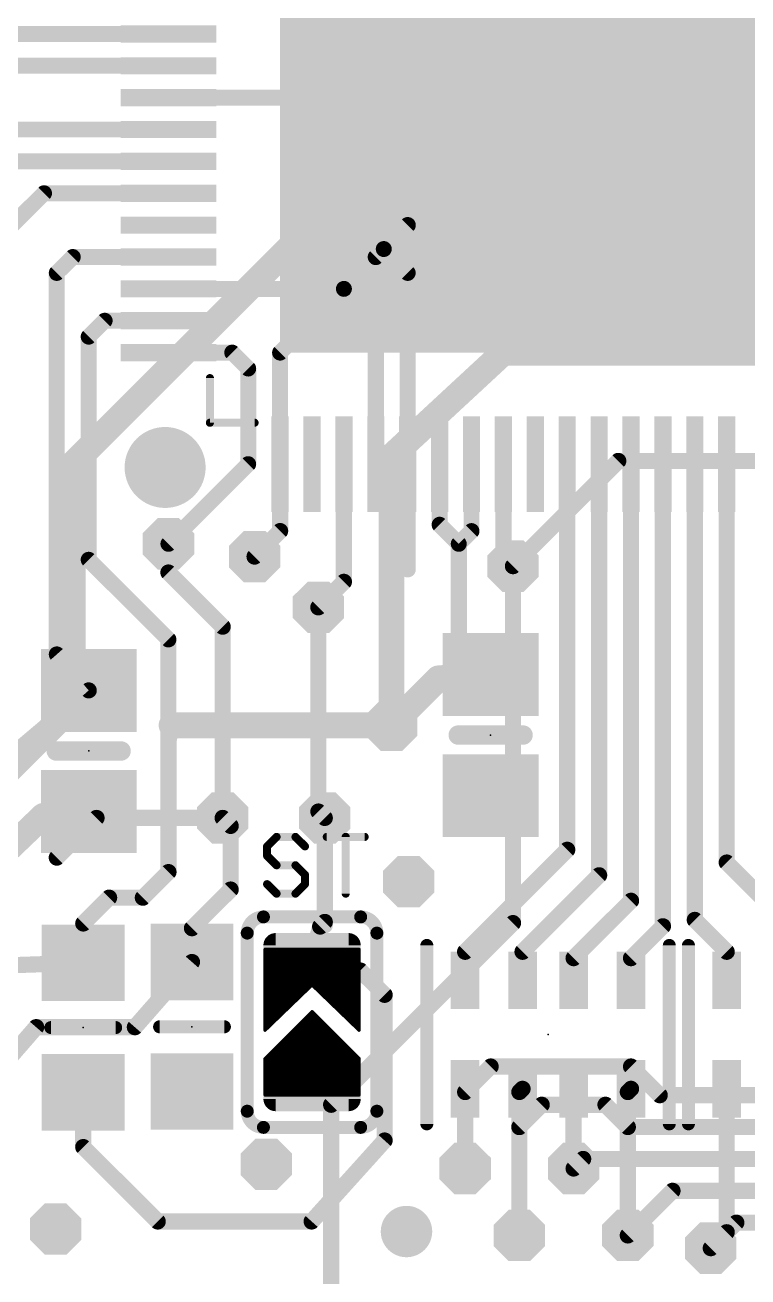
# Model space of a CAD drawing. Extents: x -29 to 121, y -8 to 99.
# Drawn here: x 19 to 30.33, y 30.5 to 50.14 of the extents above; entities that cross this region are included whole.
import ezdxf

# ---------------------------------------------------------------- set-up
doc = ezdxf.new("R2010")
doc.units = 0
for name, color, linetype in [('1', 12, 'CONTINUOUS'), ('16', 132, 'CONTINUOUS'), ('17', 110, 'CONTINUOUS'), ('18', 3, 'CONTINUOUS'), ('21', 40, 'CONTINUOUS'), ('23', 40, 'CONTINUOUS')]:
    doc.layers.add(name, color=color, linetype=linetype)

# ---------------------------------------------------------------- blocks, each defined once
blk = doc.blocks.new('RECT')
blk.add_solid([(-0.5, -0.5), (0.5, -0.5), (-0.5, 0.5), (0.5, 0.5)])
blk = doc.blocks.new('RECT121920X243840R50')
at = {"const_width": 0.1905}
blk.add_lwpolyline([(0.2858, -0.5715), (0.2858, 0.5715, 0.4142), (0.1905, 0.6668), (-0.1905, 0.6668, 0.4142), (-0.2858, 0.5715), (-0.2858, -0.5715, 0.4142), (-0.1905, -0.6668), (0.1905, -0.6668, 0.4142)], format="xyb", close=True, dxfattribs=at)
blk.add_solid([(-0.2159, -0.5969), (0.2159, -0.5969), (-0.2159, 0.5969), (0.2159, 0.5969)])
blk = doc.blocks.new('ROUNDP')
at = {"const_width": 0.5}
blk.add_lwpolyline([(0, -0.25, 1), (0, 0.25, 1), (0, -0.25)], format="xyb", dxfattribs=at)
blk = doc.blocks.new('OCTAGONV')
at = {"const_width": 0.5}
blk.add_lwpolyline([(-0.25, -0.1036), (-0.25, 0.1036), (-0.1036, 0.25), (0.1036, 0.25), (0.25, 0.1036), (0.25, -0.1036), (0.1036, -0.25), (-0.1036, -0.25), (-0.25, -0.1036), (-0.25, 0.1036)], dxfattribs=at)
blk = doc.blocks.new('ROUNDV')
at = {"const_width": 0.5}
blk.add_lwpolyline([(0, -0.25, 1), (0, 0.25, 1), (0, -0.25)], format="xyb", dxfattribs=at)

msp = doc.modelspace()

# ---------------------------------------------------------------- linework, layer by layer
at = {"layer": '1'}
for points, const_width in [([(21.25, 50), (17.75, 50)], 0.25), ([(18, 49.5), (21.25, 49.5)], 0.25), ([(21.25, 49), (25, 49)], 0.25), ([(18.25, 48.5), (21.25, 48.5)], 0.25), ([(21.25, 48), (18.5, 48)], 0.25), ([(19.3, 47.5), (18.8, 47)], 0.25), ([(21.25, 47.5), (19.3, 47.5)], 0.25), ([(24.5, 46.5), (25, 47)], 0.254), ([(24.625, 46.625), (25, 47)], 0.25), ([(24, 46), (24.625, 46.625)], 0.25), ([(25, 46.25), (24.625, 46.625)], 0.25), ([(19.75, 46.5), (19.5, 46.25)], 0.25), ([(21.25, 46.5), (19.75, 46.5)], 0.25), ([(24.5, 43.25), (24.5, 46.5)], 0.254), ([(19.5, 46.25), (19.5, 40.266)], 0.25), ([(25, 43.25), (25, 46.25)], 0.25), ([(21.25, 46), (24, 46)], 0.25), ([(23, 45), (24, 46)], 0.25), ([(20.25, 45.5), (20, 45.25)], 0.25), ([(21.25, 45.5), (20.25, 45.5)], 0.25), ([(20, 45.25), (20, 41.75)], 0.25), ([(21.25, 45), (22.25, 45)], 0.25), ([(22.25, 45), (22.5, 44.75)], 0.25), ([(23, 43.25), (23, 45)], 0.25), ([(22.5, 44.75), (22.5, 43.25)], 0.25), ([(22.5, 43.25), (21.25, 42)], 0.25), ([(23, 42.2), (23, 43.25)], 0.254), ([(24, 43.25), (24, 41.404)], 0.254), ([(25, 43.25), (25, 41.6)], 0.254), ([(25.5, 43.25), (25.5, 42.3)], 0.25), ([(26, 42.2), (26, 43.25)], 0.25), ([(26.5, 43.25), (26.5, 41.65)], 0.254), ([(27.5, 43.25), (27.5, 37.2)], 0.254), ([(28, 43.25), (28, 36.8)], 0.254), ([(28.5, 43.25), (28.5, 36.4)], 0.254), ([(29, 43.25), (29, 36)], 0.254), ([(29.5, 43.25), (29.5, 36.1)], 0.254), ([(30, 43.25), (30, 37)], 0.254), ([(25.5, 42.3), (25.8, 42)], 0.25), ([(22.6, 41.8), (23, 42.2)], 0.254), ([(25.8, 42), (26, 42.2)], 0.25), ([(25.8, 42), (25.8, 40.016)], 0.254), ([(20, 41.75), (21.25, 40.5)], 0.25), ([(26.5, 41.65), (26.65, 41.65)], 0.254), ([(24, 41.404), (23.6, 41.004)], 0.254), ([(21.25, 40.5), (21.25, 38.9)], 0.25), ([(19.5, 40.266), (20, 39.7)], 0.25), ([(24.746, 39.154), (25.481, 39.889)], 0.4064), ([(25.481, 39.889), (26.3, 39.95)], 0.4064), ([(25.8, 40.016), (26.3, 39.95)], 0.254), ([(17.9372, 37.9572), (20, 39.7)], 0.254), ([(24.746, 39.154), (21.3, 39.154)], 0.4064), ([(21.25, 38.9), (21.3, 39.154)], 0.254), ([(21.25, 38.9), (21.25, 36.85)], 0.254), ([(19.288, 37.734), (18.523, 37)], 0.4), ([(20, 37.8), (19.288, 37.734)], 0.4), ([(22.225, 37.575), (22.1, 37.7)], 0.254), ([(23.7, 36.068), (23.7, 37.7)], 0.254), ([(22.225, 36.576), (22.225, 37.575)], 0.254), ([(27.5, 37.2), (25.9, 35.6)], 0.254), ([(30, 37), (30.9, 36.1)], 0.254), ([(21.25, 36.85), (20.849, 36.449)], 0.254), ([(28, 36.8), (26.8, 35.6)], 0.254), ([(20.32, 36.449), (19.915, 36.044)], 0.254), ([(20.849, 36.449), (20.32, 36.449)], 0.254), ([(21.619, 35.97), (22.225, 36.576)], 0.254), ([(28.5, 36.4), (27.6, 35.5)], 0.254), ([(19.915, 36.044), (19.915, 35.427)], 0.254), ([(23.628, 35.996), (23.7, 36.068)], 0.254), ([(23.7, 36.016), (23.7, 36.068)], 0.254), ([(29.5, 36.1), (30, 35.6)], 0.254), ([(21.619, 35.439), (21.619, 35.97)], 0.254), ([(23.501, 35.512), (23.628, 35.996)], 0.254), ([(29, 36), (28.5, 35.5)], 0.254), ([(17.958, 35.361), (19.915, 35.427)], 0.254), ([(20.724, 34.417), (21.619, 35.439)], 0.254), ([(24.2376, 35.639), (22.7644, 35.639)], 0.0508), ([(22.7644, 35.639), (22.7644, 34.369)], 0.0508), ([(22.7644, 35.6108), (24.2376, 35.6108)], 0.0508), ([(22.7644, 35.56), (24.2376, 35.56)], 0.0508), ([(23.834, 35.306), (23.501, 35.512)], 0.254), ([(24.2376, 34.369), (24.2376, 35.639)], 0.0508), ([(25.9, 35.6), (25.9, 35.15)], 0.254), ([(26.8, 35.6), (26.8, 35.15)], 0.254), ([(27.6, 35.5), (27.6, 35.15)], 0.254), ([(28.5, 35.5), (28.5, 35.15)], 0.254), ([(30, 35.6), (30, 35.15)], 0.254), ([(22.7644, 35.5092), (24.2376, 35.5092)], 0.0508), ([(22.7644, 35.4584), (24.2376, 35.4584)], 0.0508), ([(22.7644, 35.4076), (24.2376, 35.4076)], 0.0508), ([(22.7644, 35.3568), (24.2376, 35.3568)], 0.0508), ([(24.257, 35.306), (23.834, 35.306)], 0.254), ([(24.638, 34.925), (24.257, 35.306)], 0.254), ([(22.7644, 35.306), (24.2376, 35.306)], 0.0508), ([(22.7644, 35.2552), (24.2376, 35.2552)], 0.0508), ([(22.7644, 35.2044), (24.2376, 35.2044)], 0.0508), ([(22.7644, 35.1536), (24.2376, 35.1536)], 0.0508), ([(22.7644, 35.1028), (24.2376, 35.1028)], 0.0508), ([(22.7644, 34.369), (23.501, 35.0802)], 0.0508), ([(22.7644, 35.052), (23.4718, 35.052)], 0.0508), ([(22.7644, 35.0012), (23.4192, 35.0012)], 0.0508), ([(22.7644, 34.9504), (23.3666, 34.9504)], 0.0508), ([(23.501, 35.0802), (24.2376, 34.369)], 0.0508), ([(23.5302, 35.052), (24.2376, 35.052)], 0.0508), ([(23.5828, 35.0012), (24.2376, 35.0012)], 0.0508), ([(23.6354, 34.9504), (24.2376, 34.9504)], 0.0508), ([(24.638, 32.639), (24.638, 34.925)], 0.254), ([(22.7644, 34.8996), (23.314, 34.8996)], 0.0508), ([(22.7644, 34.8488), (23.2613, 34.8488)], 0.0508), ([(22.7644, 34.798), (23.2087, 34.798)], 0.0508), ([(22.7644, 34.7472), (23.1561, 34.7472)], 0.0508), ([(23.6881, 34.8996), (24.2376, 34.8996)], 0.0508), ([(23.7407, 34.8488), (24.2376, 34.8488)], 0.0508), ([(23.7933, 34.798), (24.2376, 34.798)], 0.0508), ([(23.8459, 34.7472), (24.2376, 34.7472)], 0.0508), ([(22.7644, 34.6964), (23.1035, 34.6964)], 0.0508), ([(22.7644, 33.9245), (23.501, 34.6611)], 0.0508), ([(22.7644, 34.6456), (23.0509, 34.6456)], 0.0508), ([(22.7644, 34.5948), (22.9983, 34.5948)], 0.0508), ([(22.7644, 34.544), (22.9457, 34.544)], 0.0508), ([(23.3839, 34.544), (23.6181, 34.544)], 0.0508), ([(23.4347, 34.5948), (23.5673, 34.5948)], 0.0508), ([(23.4855, 34.6456), (23.5165, 34.6456)], 0.0508), ([(23.501, 34.6611), (24.2376, 33.9245)], 0.0508), ([(23.8985, 34.6964), (24.2376, 34.6964)], 0.0508), ([(23.9511, 34.6456), (24.2376, 34.6456)], 0.0508), ([(24.0037, 34.5948), (24.2376, 34.5948)], 0.0508), ([(24.0564, 34.544), (24.2376, 34.544)], 0.0508), ([(18.336, 33.449), (19.177, 34.417)], 0.254), ([(19.177, 34.417), (20.724, 34.417)], 0.254), ([(22.7644, 34.4932), (22.893, 34.4932)], 0.0508), ([(22.7644, 34.4424), (22.8404, 34.4424)], 0.0508), ([(22.7644, 34.3916), (22.7878, 34.3916)], 0.0508), ([(23.2315, 34.3916), (23.7705, 34.3916)], 0.0508), ([(23.2823, 34.4424), (23.7197, 34.4424)], 0.0508), ([(23.3331, 34.4932), (23.6689, 34.4932)], 0.0508), ([(24.109, 34.4932), (24.2376, 34.4932)], 0.0508), ([(24.1616, 34.4424), (24.2376, 34.4424)], 0.0508), ([(24.2142, 34.3916), (24.2376, 34.3916)], 0.0508), ([(23.0283, 34.1884), (23.9737, 34.1884)], 0.0508), ([(23.0791, 34.2392), (23.9229, 34.2392)], 0.0508), ([(23.1299, 34.29), (23.8721, 34.29)], 0.0508), ([(23.1807, 34.3408), (23.8213, 34.3408)], 0.0508), ([(22.8251, 33.9852), (24.1769, 33.9852)], 0.0508), ([(22.8759, 34.036), (24.1261, 34.036)], 0.0508), ([(22.9267, 34.0868), (24.0753, 34.0868)], 0.0508), ([(22.9775, 34.1376), (24.0245, 34.1376)], 0.0508), ([(22.7644, 33.353), (22.7644, 33.9245)], 0.0508), ([(22.7644, 33.8836), (24.2376, 33.8836)], 0.0508), ([(22.7644, 33.8328), (24.2376, 33.8328)], 0.0508), ([(22.7644, 33.782), (24.2376, 33.782)], 0.0508), ([(22.7743, 33.9344), (24.2277, 33.9344)], 0.0508), ([(24.2376, 33.9245), (24.2376, 33.353)], 0.0508), ([(22.7644, 33.7312), (24.2376, 33.7312)], 0.0508), ([(22.7644, 33.6804), (24.2376, 33.6804)], 0.0508), ([(22.7644, 33.6296), (24.2376, 33.6296)], 0.0508), ([(22.7644, 33.5788), (24.2376, 33.5788)], 0.0508), ([(19.915, 33.395), (19.915, 32.536)], 0.254), ([(22.7644, 33.528), (24.2376, 33.528)], 0.0508), ([(22.7644, 33.4772), (24.2376, 33.4772)], 0.0508), ([(22.7644, 33.4264), (24.2376, 33.4264)], 0.0508), ([(22.7644, 33.3756), (24.2376, 33.3756)], 0.0508), ([(25.9, 33.45), (25.9, 32.2)], 0.254), ([(26.8, 33.45), (26.75, 33.4)], 0.254), ([(26.75, 33.4), (26.75, 31.15)], 0.254), ([(27.6, 33.45), (27.6, 32.2)], 0.254), ([(28.5, 33.45), (28.45, 33.4)], 0.254), ([(28.45, 33.4), (28.45, 31.15)], 0.254), ([(30, 33.45), (30, 31.2)], 0.254), ([(24.2376, 33.353), (22.7644, 33.353)], 0.0508), ([(19.915, 32.536), (21.082, 31.369)], 0.254), ([(23.495, 31.369), (24.638, 32.639)], 0.254), ([(21.082, 31.369), (23.495, 31.369)], 0.254), ([(30, 31.2), (29.75, 30.95)], 0.254)]:
    msp.add_lwpolyline(points, dxfattribs=dict(at, const_width=const_width))
for points, const_width in [([(21.25, 49.9375, 1), (21.25, 50.0625)], 0.125), ([(21.25, 49.4375, 1), (21.25, 49.5625)], 0.125), ([(21.25, 49.0625, 1), (21.25, 48.9375)], 0.125), ([(25, 48.9375, 1), (25, 49.0625)], 0.125), ([(21.25, 48.4375, 1), (21.25, 48.5625)], 0.125), ([(21.25, 47.9375, 1), (21.25, 48.0625)], 0.125), ([(19.3, 47.5625, 1), (19.3, 47.4375)], 0.125), ([(19.3442, 47.4558, 1), (19.2558, 47.5442)], 0.125), ([(21.25, 47.4375, 1), (21.25, 47.5625)], 0.125), ([(25.0449, 46.9551, 1), (24.9551, 47.0449)], 0.127), ([(25.0442, 46.9558, 1), (24.9558, 47.0442)], 0.125), ([(24.6692, 46.6692, 1), (24.5808, 46.5808)], 0.125), ([(24.6692, 46.5808, 1), (24.5808, 46.6692)], 0.125), ([(19.75, 46.5625, 1), (19.75, 46.4375)], 0.125), ([(19.7942, 46.4558, 1), (19.7058, 46.5442)], 0.125), ([(21.25, 46.4375, 1), (21.25, 46.5625)], 0.125), ([(24.5635, 46.5, 1), (24.4365, 46.5)], 0.127), ([(24.4551, 46.5449, 1), (24.5449, 46.4551)], 0.127), ([(24.5808, 46.6692, 1), (24.6692, 46.5808)], 0.125), ([(19.5625, 46.25, 1), (19.4375, 46.25)], 0.125), ([(19.4558, 46.2942, 1), (19.5442, 46.2058)], 0.125), ([(25.0625, 46.25, 1), (24.9375, 46.25)], 0.125), ([(24.9558, 46.2058, 1), (25.0442, 46.2942)], 0.125), ([(21.25, 46.0625, 1), (21.25, 45.9375)], 0.125), ([(23.9558, 46.0442, 1), (24.0442, 45.9558)], 0.125), ([(24.0442, 45.9558, 1), (23.9558, 46.0442)], 0.125), ([(24, 45.9375, 1), (24, 46.0625)], 0.125), ([(20.25, 45.5625, 1), (20.25, 45.4375)], 0.125), ([(20.2942, 45.4558, 1), (20.2058, 45.5442)], 0.125), ([(21.25, 45.4375, 1), (21.25, 45.5625)], 0.125), ([(20.0625, 45.25, 1), (19.9375, 45.25)], 0.125), ([(19.9558, 45.2942, 1), (20.0442, 45.2058)], 0.125), ([(21.25, 45.0625, 1), (21.25, 44.9375)], 0.125), ([(22.2942, 45.0442, 1), (22.2058, 44.9558)], 0.125), ([(22.25, 44.9375, 1), (22.25, 45.0625)], 0.125), ([(23.0625, 45, 1), (22.9375, 45)], 0.125), ([(22.9558, 45.0442, 1), (23.0442, 44.9558)], 0.125), ([(22.5625, 44.75, 1), (22.4375, 44.75)], 0.125), ([(22.4558, 44.7058, 1), (22.5442, 44.7942)], 0.125), ([(22.4375, 43.25, 1), (22.5625, 43.25)], 0.125), ([(22.5442, 43.2058, 1), (22.4558, 43.2942)], 0.125), ([(23.0635, 43.25, 1), (22.9365, 43.25)], 0.127), ([(22.9375, 43.25, 1), (23.0625, 43.25)], 0.125), ([(24.0635, 43.25, 1), (23.9365, 43.25)], 0.127), ([(24.4365, 43.25, 1), (24.5635, 43.25)], 0.127), ([(25.0635, 43.25, 1), (24.9365, 43.25)], 0.127), ([(24.9375, 43.25, 1), (25.0625, 43.25)], 0.125), ([(25.5625, 43.25, 1), (25.4375, 43.25)], 0.125), ([(26.0625, 43.25, 1), (25.9375, 43.25)], 0.125), ([(26.5635, 43.25, 1), (26.4365, 43.25)], 0.127), ([(27.5635, 43.25, 1), (27.4365, 43.25)], 0.127), ([(28.0635, 43.25, 1), (27.9365, 43.25)], 0.127), ([(28.5635, 43.25, 1), (28.4365, 43.25)], 0.127), ([(29.0635, 43.25, 1), (28.9365, 43.25)], 0.127), ([(29.5635, 43.25, 1), (29.4365, 43.25)], 0.127), ([(30.0635, 43.25, 1), (29.9365, 43.25)], 0.127), ([(25.5442, 42.3442, 1), (25.4558, 42.2558)], 0.125), ([(22.9365, 42.2, 1), (23.0635, 42.2)], 0.127), ([(23.0449, 42.1551, 1), (22.9551, 42.2449)], 0.127), ([(25.4375, 42.3, 1), (25.5625, 42.3)], 0.125), ([(25.9375, 42.2, 1), (26.0625, 42.2)], 0.125), ([(26.0442, 42.1558, 1), (25.9558, 42.2442)], 0.125), ([(21.2058, 42.0442, 1), (21.2942, 41.9558)], 0.125), ([(25.8635, 42, 1), (25.7365, 42)], 0.127), ([(25.7558, 42.0442, 1), (25.8442, 41.9558)], 0.125), ([(25.7558, 41.9558, 1), (25.8442, 42.0442)], 0.125), ([(20.0442, 41.7942, 1), (19.9558, 41.7058)], 0.125), ([(22.5551, 41.8449, 1), (22.6449, 41.7551)], 0.127), ([(19.9375, 41.75, 1), (20.0625, 41.75)], 0.125), ([(24.9365, 41.6, 1), (25.0635, 41.6)], 0.127), ([(26.5, 41.7135, 1), (26.5, 41.5865)], 0.127), ([(26.4365, 41.65, 1), (26.5635, 41.65)], 0.127), ([(26.65, 41.5865, 1), (26.65, 41.7135)], 0.127), ([(23.9365, 41.404, 1), (24.0635, 41.404)], 0.127), ([(24.0449, 41.3591, 1), (23.9551, 41.4489)], 0.127), ([(23.5551, 41.0489, 1), (23.6449, 40.9591)], 0.127), ([(21.3125, 40.5, 1), (21.1875, 40.5)], 0.125), ([(21.2058, 40.4558, 1), (21.2942, 40.5442)], 0.125), ([(19.5468, 40.3074, 1), (19.4532, 40.2246)], 0.125), ([(19.4375, 40.266, 1), (19.5625, 40.266)], 0.125), ([(25.4735, 39.9903, 1), (25.4885, 39.7877)], 0.2032), ([(25.5528, 39.8172, 1), (25.4092, 39.9608)], 0.2032), ([(25.8083, 40.079, 1), (25.7917, 39.953)], 0.127), ([(25.7365, 40.016, 1), (25.8635, 40.016)], 0.127), ([(26.3075, 39.8487, 1), (26.2925, 40.0513)], 0.2032), ([(26.2917, 39.887, 1), (26.3083, 40.013)], 0.127), ([(19.9532, 39.6586, 1), (20.0468, 39.7414)], 0.125), ([(20.041, 39.6515, 1), (19.959, 39.7485)], 0.127), ([(21.3, 39.2556, 1), (21.3, 39.0524)], 0.2032), ([(24.6742, 39.2258, 1), (24.8178, 39.0822)], 0.2032), ([(24.746, 39.0524, 1), (24.746, 39.2556)], 0.2032), ([(21.3623, 39.1417, 1), (21.2377, 39.1663)], 0.127), ([(21.3135, 38.9, 1), (21.1865, 38.9)], 0.127), ([(21.1877, 38.9123, 1), (21.3123, 38.8877)], 0.127), ([(21.1875, 38.9, 1), (21.3125, 38.9)], 0.125), ([(19.2788, 37.8336, 1), (19.2972, 37.6344)], 0.2), ([(19.3572, 37.6618, 1), (19.2188, 37.8062)], 0.2), ([(20.0092, 37.7004, 1), (19.9908, 37.8996)], 0.2), ([(22.1449, 37.7449, 1), (22.0551, 37.6551)], 0.127), ([(23.7635, 37.7, 1), (23.6365, 37.7)], 0.127), ([(22.2885, 37.575, 1), (22.1615, 37.575)], 0.127), ([(22.1801, 37.5301, 1), (22.2699, 37.6199)], 0.127), ([(27.5449, 37.1551, 1), (27.4551, 37.2449)], 0.127), ([(27.4365, 37.2, 1), (27.5635, 37.2)], 0.127), ([(30.0449, 37.0449, 1), (29.9551, 36.9551)], 0.127), ([(21.2949, 36.8051, 1), (21.2051, 36.8949)], 0.127), ([(28.0449, 36.7551, 1), (27.9551, 36.8449)], 0.127), ([(29.9365, 37, 1), (30.0635, 37)], 0.127), ([(21.1865, 36.85, 1), (21.3135, 36.85)], 0.127), ([(27.9365, 36.8, 1), (28.0635, 36.8)], 0.127), ([(20.32, 36.5125, 1), (20.32, 36.3855)], 0.127), ([(20.3649, 36.4041, 1), (20.2751, 36.4939)], 0.127), ([(20.8041, 36.4939, 1), (20.8939, 36.4041)], 0.127), ([(20.849, 36.3855, 1), (20.849, 36.5125)], 0.127), ([(22.1615, 36.576, 1), (22.2885, 36.576)], 0.127), ([(22.2699, 36.5311, 1), (22.1801, 36.6209)], 0.127), ([(28.4365, 36.4, 1), (28.5635, 36.4)], 0.127), ([(28.5449, 36.3551, 1), (28.4551, 36.4449)], 0.127), ([(19.9785, 36.044, 1), (19.8515, 36.044)], 0.127), ([(19.8701, 36.0889, 1), (19.9599, 35.9991)], 0.127), ([(23.7635, 36.068, 1), (23.6365, 36.068)], 0.127), ([(23.7449, 36.0231, 1), (23.6551, 36.1129)], 0.127), ([(29.5449, 36.1449, 1), (29.4551, 36.0551)], 0.127), ([(29.4365, 36.1, 1), (29.5635, 36.1)], 0.127), ([(21.6825, 35.97, 1), (21.5555, 35.97)], 0.127), ([(21.5741, 36.0149, 1), (21.6639, 35.9251)], 0.127), ([(23.5831, 36.0409, 1), (23.6729, 35.9511)], 0.127), ([(23.6894, 35.9799, 1), (23.5666, 36.0121)], 0.127), ([(23.6365, 36.068, 1), (23.7635, 36.068)], 0.127), ([(23.6365, 36.016, 1), (23.7635, 36.016)], 0.127), ([(28.9365, 36, 1), (29.0635, 36)], 0.127), ([(29.0449, 35.9551, 1), (28.9551, 36.0449)], 0.127), ([(19.9171, 35.3635, 1), (19.9129, 35.4905)], 0.127), ([(21.6668, 35.3972, 1), (21.5712, 35.4808)], 0.127), ([(22.7644, 35.6517, 1), (22.7644, 35.6263)], 0.0254), ([(22.7771, 35.639, 1), (22.7517, 35.639)], 0.0254), ([(22.7644, 35.6235, 1), (22.7644, 35.5981)], 0.0254), ([(22.7644, 35.5727, 1), (22.7644, 35.5473)], 0.0254), ([(23.5344, 35.566, 1), (23.4676, 35.458)], 0.127), ([(23.4396, 35.5281, 1), (23.5624, 35.4959)], 0.127), ([(24.2503, 35.639, 1), (24.2249, 35.639)], 0.0254), ([(24.2376, 35.6263, 1), (24.2376, 35.6517)], 0.0254), ([(24.2376, 35.5981, 1), (24.2376, 35.6235)], 0.0254), ([(24.2376, 35.5473, 1), (24.2376, 35.5727)], 0.0254), ([(25.9635, 35.6, 1), (25.8365, 35.6)], 0.127), ([(25.8551, 35.6449, 1), (25.9449, 35.5551)], 0.127), ([(26.8635, 35.6, 1), (26.7365, 35.6)], 0.127), ([(26.7551, 35.6449, 1), (26.8449, 35.5551)], 0.127), ([(27.6635, 35.5, 1), (27.5365, 35.5)], 0.127), ([(27.5551, 35.5449, 1), (27.6449, 35.4551)], 0.127), ([(28.5635, 35.5, 1), (28.4365, 35.5)], 0.127), ([(28.4551, 35.5449, 1), (28.5449, 35.4551)], 0.127), ([(30.0635, 35.6, 1), (29.9365, 35.6)], 0.127), ([(29.9551, 35.5551, 1), (30.0449, 35.6449)], 0.127), ([(19.8515, 35.427, 1), (19.9785, 35.427)], 0.127), ([(21.5555, 35.439, 1), (21.6825, 35.439)], 0.127), ([(22.7644, 35.5219, 1), (22.7644, 35.4965)], 0.0254), ([(22.7644, 35.4711, 1), (22.7644, 35.4457)], 0.0254), ([(22.7644, 35.4203, 1), (22.7644, 35.3949)], 0.0254), ([(22.7644, 35.3695, 1), (22.7644, 35.3441)], 0.0254), ([(23.834, 35.3695, 1), (23.834, 35.2425)], 0.127), ([(23.8006, 35.252, 1), (23.8674, 35.36)], 0.127), ([(24.3019, 35.3509, 1), (24.2121, 35.2611)], 0.127), ([(24.257, 35.2425, 1), (24.257, 35.3695)], 0.127), ([(24.2376, 35.4965, 1), (24.2376, 35.5219)], 0.0254), ([(24.2376, 35.4457, 1), (24.2376, 35.4711)], 0.0254), ([(24.2376, 35.3949, 1), (24.2376, 35.4203)], 0.0254), ([(24.2376, 35.3441, 1), (24.2376, 35.3695)], 0.0254), ([(22.7644, 35.3187, 1), (22.7644, 35.2933)], 0.0254), ([(22.7644, 35.2679, 1), (22.7644, 35.2425)], 0.0254), ([(22.7644, 35.2171, 1), (22.7644, 35.1917)], 0.0254), ([(22.7644, 35.1663, 1), (22.7644, 35.1409)], 0.0254), ([(24.2376, 35.2933, 1), (24.2376, 35.3187)], 0.0254), ([(24.2376, 35.2425, 1), (24.2376, 35.2679)], 0.0254), ([(24.2376, 35.1917, 1), (24.2376, 35.2171)], 0.0254), ([(24.2376, 35.1409, 1), (24.2376, 35.1663)], 0.0254), ([(25.8365, 35.15, 1), (25.9635, 35.15)], 0.127), ([(26.7365, 35.15, 1), (26.8635, 35.15)], 0.127), ([(27.5365, 35.15, 1), (27.6635, 35.15)], 0.127), ([(28.4365, 35.15, 1), (28.5635, 35.15)], 0.127), ([(29.9365, 35.15, 1), (30.0635, 35.15)], 0.127), ([(22.7644, 35.1155, 1), (22.7644, 35.0901)], 0.0254), ([(22.7644, 35.0647, 1), (22.7644, 35.0393)], 0.0254), ([(22.7644, 35.0139, 1), (22.7644, 34.9885)], 0.0254), ([(22.7644, 34.9631, 1), (22.7644, 34.9377)], 0.0254), ([(23.3666, 34.9377, 1), (23.3666, 34.9631)], 0.0254), ([(23.4192, 34.9885, 1), (23.4192, 35.0139)], 0.0254), ([(23.4718, 35.0393, 1), (23.4718, 35.0647)], 0.0254), ([(23.5098, 35.0893, 1), (23.4922, 35.0711)], 0.0254), ([(23.5098, 35.0711, 1), (23.4922, 35.0893)], 0.0254), ([(23.5302, 35.0647, 1), (23.5302, 35.0393)], 0.0254), ([(23.5828, 35.0139, 1), (23.5828, 34.9885)], 0.0254), ([(23.6354, 34.9631, 1), (23.6354, 34.9377)], 0.0254), ([(24.2376, 35.0901, 1), (24.2376, 35.1155)], 0.0254), ([(24.2376, 35.0393, 1), (24.2376, 35.0647)], 0.0254), ([(24.2376, 34.9885, 1), (24.2376, 35.0139)], 0.0254), ([(24.2376, 34.9377, 1), (24.2376, 34.9631)], 0.0254), ([(24.7015, 34.925, 1), (24.5745, 34.925)], 0.127), ([(24.5931, 34.8801, 1), (24.6829, 34.9699)], 0.127), ([(22.7644, 34.9123, 1), (22.7644, 34.8869)], 0.0254), ([(22.7644, 34.8615, 1), (22.7644, 34.8361)], 0.0254), ([(22.7644, 34.8107, 1), (22.7644, 34.7853)], 0.0254), ([(22.7644, 34.7599, 1), (22.7644, 34.7345)], 0.0254), ([(23.1561, 34.7345, 1), (23.1561, 34.7599)], 0.0254), ([(23.2087, 34.7853, 1), (23.2087, 34.8107)], 0.0254), ([(23.2613, 34.8361, 1), (23.2613, 34.8615)], 0.0254), ([(23.314, 34.8869, 1), (23.314, 34.9123)], 0.0254), ([(23.6881, 34.9123, 1), (23.6881, 34.8869)], 0.0254), ([(23.7407, 34.8615, 1), (23.7407, 34.8361)], 0.0254), ([(23.7933, 34.8107, 1), (23.7933, 34.7853)], 0.0254), ([(23.8459, 34.7599, 1), (23.8459, 34.7345)], 0.0254), ([(24.2376, 34.8869, 1), (24.2376, 34.9123)], 0.0254), ([(24.2376, 34.8361, 1), (24.2376, 34.8615)], 0.0254), ([(24.2376, 34.7853, 1), (24.2376, 34.8107)], 0.0254), ([(24.2376, 34.7345, 1), (24.2376, 34.7599)], 0.0254), ([(22.7644, 34.7091, 1), (22.7644, 34.6837)], 0.0254), ([(22.7644, 34.6583, 1), (22.7644, 34.6329)], 0.0254), ([(22.7644, 34.6075, 1), (22.7644, 34.5821)], 0.0254), ([(22.7644, 34.5567, 1), (22.7644, 34.5313)], 0.0254), ([(22.9457, 34.5313, 1), (22.9457, 34.5567)], 0.0254), ([(22.9983, 34.5821, 1), (22.9983, 34.6075)], 0.0254), ([(23.0509, 34.6329, 1), (23.0509, 34.6583)], 0.0254), ([(23.1035, 34.6837, 1), (23.1035, 34.7091)], 0.0254), ([(23.3839, 34.5567, 1), (23.3839, 34.5313)], 0.0254), ([(23.4347, 34.6075, 1), (23.4347, 34.5821)], 0.0254), ([(23.4855, 34.6583, 1), (23.4855, 34.6329)], 0.0254), ([(23.51, 34.6701, 1), (23.492, 34.6521)], 0.0254), ([(23.51, 34.6521, 1), (23.492, 34.6701)], 0.0254), ([(23.5165, 34.6329, 1), (23.5165, 34.6583)], 0.0254), ([(23.5673, 34.5821, 1), (23.5673, 34.6075)], 0.0254), ([(23.6181, 34.5313, 1), (23.6181, 34.5567)], 0.0254), ([(23.8985, 34.7091, 1), (23.8985, 34.6837)], 0.0254), ([(23.9511, 34.6583, 1), (23.9511, 34.6329)], 0.0254), ([(24.0037, 34.6075, 1), (24.0037, 34.5821)], 0.0254), ([(24.0564, 34.5567, 1), (24.0564, 34.5313)], 0.0254), ([(24.2376, 34.6837, 1), (24.2376, 34.7091)], 0.0254), ([(24.2376, 34.6329, 1), (24.2376, 34.6583)], 0.0254), ([(24.2376, 34.5821, 1), (24.2376, 34.6075)], 0.0254), ([(24.2376, 34.5313, 1), (24.2376, 34.5567)], 0.0254), ([(19.177, 34.4805, 1), (19.177, 34.3535)], 0.127), ([(19.2249, 34.3754, 1), (19.1291, 34.4586)], 0.127), ([(20.6762, 34.4588, 1), (20.7718, 34.3752)], 0.127), ([(20.724, 34.3535, 1), (20.724, 34.4805)], 0.127), ([(22.7644, 34.5059, 1), (22.7644, 34.4805)], 0.0254), ([(22.7644, 34.4551, 1), (22.7644, 34.4297)], 0.0254), ([(22.7644, 34.4043, 1), (22.7644, 34.3789)], 0.0254), ([(22.7556, 34.3781, 1), (22.7732, 34.3599)], 0.0254), ([(22.7517, 34.369, 1), (22.7771, 34.369)], 0.0254), ([(22.7878, 34.3789, 1), (22.7878, 34.4043)], 0.0254), ([(22.8404, 34.4297, 1), (22.8404, 34.4551)], 0.0254), ([(22.893, 34.4805, 1), (22.893, 34.5059)], 0.0254), ([(23.2315, 34.4043, 1), (23.2315, 34.3789)], 0.0254), ([(23.2823, 34.4551, 1), (23.2823, 34.4297)], 0.0254), ([(23.3331, 34.5059, 1), (23.3331, 34.4805)], 0.0254), ([(23.6689, 34.4805, 1), (23.6689, 34.5059)], 0.0254), ([(23.7197, 34.4297, 1), (23.7197, 34.4551)], 0.0254), ([(23.7705, 34.3789, 1), (23.7705, 34.4043)], 0.0254), ([(24.109, 34.5059, 1), (24.109, 34.4805)], 0.0254), ([(24.1616, 34.4551, 1), (24.1616, 34.4297)], 0.0254), ([(24.2142, 34.4043, 1), (24.2142, 34.3789)], 0.0254), ([(24.2249, 34.369, 1), (24.2503, 34.369)], 0.0254), ([(24.2288, 34.3599, 1), (24.2464, 34.3781)], 0.0254), ([(24.2376, 34.4805, 1), (24.2376, 34.5059)], 0.0254), ([(24.2376, 34.4297, 1), (24.2376, 34.4551)], 0.0254), ([(24.2376, 34.3789, 1), (24.2376, 34.4043)], 0.0254), ([(23.0283, 34.2011, 1), (23.0283, 34.1757)], 0.0254), ([(23.0791, 34.2519, 1), (23.0791, 34.2265)], 0.0254), ([(23.1299, 34.3027, 1), (23.1299, 34.2773)], 0.0254), ([(23.1807, 34.3535, 1), (23.1807, 34.3281)], 0.0254), ([(23.8213, 34.3281, 1), (23.8213, 34.3535)], 0.0254), ([(23.8721, 34.2773, 1), (23.8721, 34.3027)], 0.0254), ([(23.9229, 34.2265, 1), (23.9229, 34.2519)], 0.0254), ([(23.9737, 34.1757, 1), (23.9737, 34.2011)], 0.0254), ([(22.8251, 33.9979, 1), (22.8251, 33.9725)], 0.0254), ([(22.8759, 34.0487, 1), (22.8759, 34.0233)], 0.0254), ([(22.9267, 34.0995, 1), (22.9267, 34.0741)], 0.0254), ([(22.9775, 34.1503, 1), (22.9775, 34.1249)], 0.0254), ([(24.0245, 34.1249, 1), (24.0245, 34.1503)], 0.0254), ([(24.0753, 34.0741, 1), (24.0753, 34.0995)], 0.0254), ([(24.1261, 34.0233, 1), (24.1261, 34.0487)], 0.0254), ([(24.1769, 33.9725, 1), (24.1769, 33.9979)], 0.0254), ([(22.7771, 33.9245, 1), (22.7517, 33.9245)], 0.0254), ([(22.7554, 33.9335, 1), (22.7734, 33.9155)], 0.0254), ([(22.7644, 33.8963, 1), (22.7644, 33.8709)], 0.0254), ([(22.7644, 33.8455, 1), (22.7644, 33.8201)], 0.0254), ([(22.7644, 33.7947, 1), (22.7644, 33.7693)], 0.0254), ([(22.7743, 33.9471, 1), (22.7743, 33.9217)], 0.0254), ([(24.2503, 33.9245, 1), (24.2249, 33.9245)], 0.0254), ([(24.2277, 33.9217, 1), (24.2277, 33.9471)], 0.0254), ([(24.2286, 33.9155, 1), (24.2466, 33.9335)], 0.0254), ([(24.2376, 33.8709, 1), (24.2376, 33.8963)], 0.0254), ([(24.2376, 33.8201, 1), (24.2376, 33.8455)], 0.0254), ([(24.2376, 33.7693, 1), (24.2376, 33.7947)], 0.0254), ([(22.7644, 33.7439, 1), (22.7644, 33.7185)], 0.0254), ([(22.7644, 33.6931, 1), (22.7644, 33.6677)], 0.0254), ([(22.7644, 33.6423, 1), (22.7644, 33.6169)], 0.0254), ([(22.7644, 33.5915, 1), (22.7644, 33.5661)], 0.0254), ([(24.2376, 33.7185, 1), (24.2376, 33.7439)], 0.0254), ([(24.2376, 33.6677, 1), (24.2376, 33.6931)], 0.0254), ([(24.2376, 33.6169, 1), (24.2376, 33.6423)], 0.0254), ([(24.2376, 33.5661, 1), (24.2376, 33.5915)], 0.0254), ([(19.9785, 33.395, 1), (19.8515, 33.395)], 0.127), ([(22.7644, 33.5407, 1), (22.7644, 33.5153)], 0.0254), ([(22.7644, 33.4899, 1), (22.7644, 33.4645)], 0.0254), ([(22.7644, 33.4391, 1), (22.7644, 33.4137)], 0.0254), ([(22.7644, 33.3883, 1), (22.7644, 33.3629)], 0.0254), ([(24.2376, 33.5153, 1), (24.2376, 33.5407)], 0.0254), ([(24.2376, 33.4645, 1), (24.2376, 33.4899)], 0.0254), ([(24.2376, 33.4137, 1), (24.2376, 33.4391)], 0.0254), ([(24.2376, 33.3629, 1), (24.2376, 33.3883)], 0.0254), ([(25.9635, 33.45, 1), (25.8365, 33.45)], 0.127), ([(26.8135, 33.4, 1), (26.6865, 33.4)], 0.127), ([(26.7051, 33.4449, 1), (26.7949, 33.3551)], 0.127), ([(26.8449, 33.4051, 1), (26.7551, 33.4949)], 0.127), ([(27.6635, 33.45, 1), (27.5365, 33.45)], 0.127), ([(28.5135, 33.4, 1), (28.3865, 33.4)], 0.127), ([(28.4051, 33.4449, 1), (28.4949, 33.3551)], 0.127), ([(28.5449, 33.4051, 1), (28.4551, 33.4949)], 0.127), ([(30.0635, 33.45, 1), (29.9365, 33.45)], 0.127), ([(22.7644, 33.3657, 1), (22.7644, 33.3403)], 0.0254), ([(22.7517, 33.353, 1), (22.7771, 33.353)], 0.0254), ([(24.2249, 33.353, 1), (24.2503, 33.353)], 0.0254), ([(24.2376, 33.3403, 1), (24.2376, 33.3657)], 0.0254), ([(19.9599, 32.5809, 1), (19.8701, 32.4911)], 0.127), ([(24.5745, 32.639, 1), (24.7015, 32.639)], 0.127), ([(24.6852, 32.5965, 1), (24.5908, 32.6815)], 0.127), ([(19.8515, 32.536, 1), (19.9785, 32.536)], 0.127), ([(25.8365, 32.2, 1), (25.9635, 32.2)], 0.127), ([(27.5365, 32.2, 1), (27.6635, 32.2)], 0.127), ([(21.082, 31.4325, 1), (21.082, 31.3055)], 0.127), ([(21.0371, 31.3241, 1), (21.1269, 31.4139)], 0.127), ([(23.4478, 31.4115, 1), (23.5422, 31.3265)], 0.127), ([(23.495, 31.3055, 1), (23.495, 31.4325)], 0.127), ([(29.9365, 31.2, 1), (30.0635, 31.2)], 0.127), ([(30.0449, 31.1551, 1), (29.9551, 31.2449)], 0.127), ([(26.6865, 31.15, 1), (26.8135, 31.15)], 0.127), ([(28.3865, 31.15, 1), (28.5135, 31.15)], 0.127), ([(29.7051, 30.9949, 1), (29.7949, 30.9051)], 0.127)]:
    msp.add_lwpolyline(points, format="xyb", dxfattribs=dict(at, const_width=const_width))
at = {"layer": '16'}
for points, const_width in [([(32, 54), (26, 48)], 0.4064), ([(24.5, 48), (19.75, 43.25)], 0.4064), ([(26, 48), (24.5, 48)], 0.4064), ([(24.746, 43.373), (26.5, 45)], 0.4064), ([(26.5, 45), (32.5, 45)], 0.4064), ([(19.75, 43.25), (19.75, 39.45)], 0.4064), ([(24.746, 39.154), (24.746, 43.373)], 0.4064), ([(26.65, 41.65), (28.3, 43.3)], 0.254), ([(28.3, 43.3), (39.4, 43.3)], 0.254), ([(21.25, 42), (21.25, 41.55)], 0.254), ([(21.25, 41.55), (22.1, 40.7)], 0.254), ([(26.65, 36.05), (26.65, 41.65)], 0.254), ([(23.6, 41.004), (23.6, 37.8)], 0.254), ([(22.1, 40.7), (22.1, 37.7)], 0.254), ([(19.75, 39.45), (16.1, 35.8)], 0.4064), ([(23.6, 37.8), (23.7, 37.7)], 0.254), ([(19.5, 37.0772), (20.1228, 37.7)], 0.254), ([(20.1228, 37.7), (22.1, 37.7)], 0.254), ([(26.65, 36.05), (23.8, 33.2)], 0.254), ([(26.3, 33.8), (25.9, 33.4)], 0.254), ([(28.5, 33.8), (26.3, 33.8)], 0.254), ([(28.95, 33.35), (28.5, 33.8)], 0.254), ([(25.9, 33.4), (25.9, 32.2)], 0.254), ([(41.15, 33.35), (28.95, 33.35)], 0.254), ([(23.8, 33.2), (23.8, 27.903)], 0.254), ([(27.1, 33.2), (26.75, 32.85)], 0.254), ([(28.1, 33.2), (27.1, 33.2)], 0.254), ([(28.45, 32.85), (28.1, 33.2)], 0.254), ([(26.75, 32.85), (26.75, 31.15)], 0.254), ([(28.45, 32.85), (41.55, 32.85)], 0.254), ([(27.75, 32.35), (27.6, 32.2)], 0.254), ([(42.3, 32.35), (27.75, 32.35)], 0.254), ([(28.45, 31.15), (29.15, 31.85)], 0.254), ([(29.15, 31.85), (43.4, 31.85)], 0.254), ([(29.75, 30.95), (30.15, 31.35)], 0.254), ([(30.15, 31.35), (43.85, 31.35)], 0.254)]:
    msp.add_lwpolyline(points, dxfattribs=dict(at, const_width=const_width))
for points, const_width in [([(24.5, 48.1016, 1), (24.5, 47.8984)], 0.2032), ([(24.5718, 47.9282, 1), (24.4282, 48.0718)], 0.2032), ([(25.9282, 48.0718, 1), (26.0718, 47.9282)], 0.2032), ([(26, 47.8984, 1), (26, 48.1016)], 0.2032), ([(26.5, 45.1016, 1), (26.5, 44.8984)], 0.2032), ([(26.5691, 44.9255, 1), (26.4309, 45.0745)], 0.2032), ([(19.8516, 43.25, 1), (19.6484, 43.25)], 0.2032), ([(19.6782, 43.3218, 1), (19.8218, 43.1782)], 0.2032), ([(24.8476, 43.373, 1), (24.6444, 43.373)], 0.2032), ([(24.6769, 43.4475, 1), (24.8151, 43.2985)], 0.2032), ([(28.3, 43.3635, 1), (28.3, 43.2365)], 0.127), ([(28.3449, 43.2551, 1), (28.2551, 43.3449)], 0.127), ([(21.3135, 42, 1), (21.1865, 42)], 0.127), ([(21.2949, 41.5949, 1), (21.2051, 41.5051)], 0.127), ([(26.7135, 41.65, 1), (26.5865, 41.65)], 0.127), ([(26.6051, 41.6949, 1), (26.6949, 41.6051)], 0.127), ([(21.1865, 41.55, 1), (21.3135, 41.55)], 0.127), ([(23.6635, 41.004, 1), (23.5365, 41.004)], 0.127), ([(22.1635, 40.7, 1), (22.0365, 40.7)], 0.127), ([(22.0551, 40.6551, 1), (22.1449, 40.7449)], 0.127), ([(19.6484, 39.45, 1), (19.8516, 39.45)], 0.2032), ([(19.8218, 39.3782, 1), (19.6782, 39.5218)], 0.2032), ([(24.6444, 39.154, 1), (24.8476, 39.154)], 0.2032), ([(23.6449, 37.8449, 1), (23.5551, 37.7551)], 0.127), ([(20.1228, 37.7635, 1), (20.1228, 37.6365)], 0.127), ([(20.1677, 37.6551, 1), (20.0779, 37.7449)], 0.127), ([(22.0365, 37.7, 1), (22.1635, 37.7)], 0.127), ([(22.1, 37.6365, 1), (22.1, 37.7635)], 0.127), ([(23.5365, 37.8, 1), (23.6635, 37.8)], 0.127), ([(23.6551, 37.6551, 1), (23.7449, 37.7449)], 0.127), ([(19.4551, 37.1221, 1), (19.5449, 37.0323)], 0.127), ([(26.6949, 36.0051, 1), (26.6051, 36.0949)], 0.127), ([(26.5865, 36.05, 1), (26.7135, 36.05)], 0.127), ([(26.3, 33.8635, 1), (26.3, 33.7365)], 0.127), ([(26.3449, 33.7551, 1), (26.2551, 33.8449)], 0.127), ([(28.5449, 33.8449, 1), (28.4551, 33.7551)], 0.127), ([(28.5, 33.7365, 1), (28.5, 33.8635)], 0.127), ([(25.9635, 33.4, 1), (25.8365, 33.4)], 0.127), ([(25.8551, 33.4449, 1), (25.9449, 33.3551)], 0.127), ([(28.95, 33.4135, 1), (28.95, 33.2865)], 0.127), ([(28.9051, 33.3051, 1), (28.9949, 33.3949)], 0.127), ([(23.8635, 33.2, 1), (23.7365, 33.2)], 0.127), ([(23.7551, 33.2449, 1), (23.8449, 33.1551)], 0.127), ([(27.1, 33.2635, 1), (27.1, 33.1365)], 0.127), ([(27.1449, 33.1551, 1), (27.0551, 33.2449)], 0.127), ([(28.1449, 33.2449, 1), (28.0551, 33.1551)], 0.127), ([(28.1, 33.1365, 1), (28.1, 33.2635)], 0.127), ([(26.8135, 32.85, 1), (26.6865, 32.85)], 0.127), ([(26.7051, 32.8949, 1), (26.7949, 32.8051)], 0.127), ([(28.45, 32.9135, 1), (28.45, 32.7865)], 0.127), ([(28.4051, 32.8051, 1), (28.4949, 32.8949)], 0.127), ([(27.75, 32.4135, 1), (27.75, 32.2865)], 0.127), ([(27.7949, 32.3051, 1), (27.7051, 32.3949)], 0.127), ([(25.8365, 32.2, 1), (25.9635, 32.2)], 0.127), ([(27.5551, 32.2449, 1), (27.6449, 32.1551)], 0.127), ([(29.15, 31.9135, 1), (29.15, 31.7865)], 0.127), ([(29.1949, 31.8051, 1), (29.1051, 31.8949)], 0.127), ([(30.15, 31.4135, 1), (30.15, 31.2865)], 0.127), ([(30.1949, 31.3051, 1), (30.1051, 31.3949)], 0.127), ([(28.4051, 31.1949, 1), (28.4949, 31.1051)], 0.127), ([(26.6865, 31.15, 1), (26.8135, 31.15)], 0.127), ([(29.7051, 30.9949, 1), (29.7949, 30.9051)], 0.127)]:
    msp.add_lwpolyline(points, format="xyb", dxfattribs=dict(at, const_width=const_width))
at = {"layer": '21'}
for points, const_width in [([(21.9, 44.6), (21.9, 43.9)], 0.127), ([(21.9, 43.9), (22.6, 43.9)], 0.127), ([(26.808, 39), (25.792, 39)], 0.3048), ([(20.508, 38.75), (19.492, 38.75)], 0.3048), ([(22.9448, 37.4023), (22.7965, 37.254)], 0.127), ([(22.7965, 37.254), (22.7965, 37.1057)], 0.127), ([(23.2414, 37.4023), (22.9448, 37.4023)], 0.127), ([(23.3897, 37.254), (23.2414, 37.4023)], 0.127), ([(23.732, 37.4023), (24.3252, 37.4023)], 0.127), ([(24.0286, 36.5125), (24.0286, 37.4023)], 0.127), ([(22.7965, 37.1057), (22.9448, 36.9574)], 0.127), ([(22.9448, 36.9574), (23.2414, 36.9574)], 0.127), ([(23.2414, 36.9574), (23.3897, 36.8091)], 0.127), ([(23.3897, 36.8091), (23.3897, 36.6608)], 0.127), ([(22.9448, 36.5125), (22.7965, 36.6608)], 0.127), ([(23.2414, 36.5125), (22.9448, 36.5125)], 0.127), ([(23.3897, 36.6608), (23.2414, 36.5125)], 0.127), ([(24.263, 36.147), (22.739, 36.147)], 0.2032), ([(22.485, 33.099), (22.485, 35.893)], 0.2032), ([(24.517, 35.893), (24.517, 33.099)], 0.2032), ([(25.3, 32.9), (25.3, 35.7)], 0.2032), ([(29.1, 35.7), (29.1, 32.9)], 0.2032), ([(29.4, 32.9), (29.4, 35.7)], 0.2032), ([(20.423, 34.411), (19.407, 34.411)], 0.2032), ([(21.111, 34.423), (22.127, 34.423)], 0.2032), ([(24.263, 32.845), (22.739, 32.845)], 0.2032)]:
    msp.add_lwpolyline(points, dxfattribs=dict(at, const_width=const_width))
for points, const_width in [([(21.9318, 44.6, 1), (21.8683, 44.6)], 0.0635), ([(21.198, 42.8805, 1), (21.198, 43.5155, 1), (21.198, 42.8805)], 0.635), ([(21.9, 43.9318, 1), (21.9, 43.8682)], 0.0635), ([(21.8683, 43.9, 1), (21.9318, 43.9)], 0.0635), ([(22.6, 43.8682, 1), (22.6, 43.9318)], 0.0635), ([(25.792, 39.0762, 1), (25.792, 38.9238)], 0.1524), ([(26.808, 38.9238, 1), (26.808, 39.0762)], 0.1524), ([(19.492, 38.8262, 1), (19.492, 38.6738)], 0.1524), ([(20.508, 38.6738, 1), (20.508, 38.8262)], 0.1524), ([(22.8283, 37.254, 1), (22.7648, 37.254)], 0.0635), ([(22.9448, 37.434, 1), (22.9448, 37.3705)], 0.0635), ([(22.9672, 37.3798, 1), (22.9223, 37.4247)], 0.0635), ([(23.2638, 37.4247, 1), (23.2189, 37.3798)], 0.0635), ([(23.2414, 37.3705, 1), (23.2414, 37.434)], 0.0635), ([(23.732, 37.434, 1), (23.732, 37.3705)], 0.0635), ([(24.0604, 37.4023, 1), (23.9969, 37.4023)], 0.0635), ([(24.3252, 37.3705, 1), (24.3252, 37.434)], 0.0635), ([(22.774, 37.2764, 1), (22.819, 37.2315)], 0.0635), ([(22.819, 37.1281, 1), (22.774, 37.0832)], 0.0635), ([(22.7648, 37.1057, 1), (22.8283, 37.1057)], 0.0635), ([(23.3672, 37.2315, 1), (23.4121, 37.2764)], 0.0635), ([(22.9448, 36.9891, 1), (22.9448, 36.9256)], 0.0635), ([(22.9223, 36.9349, 1), (22.9672, 36.9798)], 0.0635), ([(23.2638, 36.9798, 1), (23.2189, 36.9349)], 0.0635), ([(23.2414, 36.9256, 1), (23.2414, 36.9891)], 0.0635), ([(23.4214, 36.8091, 1), (23.3579, 36.8091)], 0.0635), ([(23.3672, 36.7866, 1), (23.4121, 36.8315)], 0.0635), ([(22.819, 36.6832, 1), (22.774, 36.6383)], 0.0635), ([(22.9448, 36.5443, 1), (22.9448, 36.4808)], 0.0635), ([(22.9223, 36.49, 1), (22.9672, 36.535)], 0.0635), ([(23.2189, 36.535, 1), (23.2638, 36.49)], 0.0635), ([(23.2414, 36.4808, 1), (23.2414, 36.5443)], 0.0635), ([(23.3579, 36.6608, 1), (23.4214, 36.6608)], 0.0635), ([(23.4121, 36.6383, 1), (23.3672, 36.6832)], 0.0635), ([(23.9969, 36.5125, 1), (24.0604, 36.5125)], 0.0635), ([(22.739, 36.147, 0.4142), (22.485, 35.893)], 0.2032), ([(22.739, 36.1978, 1), (22.739, 36.0962)], 0.1016), ([(22.739, 36.0962, 1), (22.739, 36.1978)], 0.1016), ([(24.517, 35.893, 0.4142), (24.263, 36.147)], 0.2032), ([(24.263, 36.1978, 1), (24.263, 36.0962)], 0.1016), ([(24.263, 36.0962, 1), (24.263, 36.1978)], 0.1016), ([(22.5358, 35.893, 1), (22.4342, 35.893)], 0.1016), ([(22.4342, 35.893, 1), (22.5358, 35.893)], 0.1016), ([(24.5678, 35.893, 1), (24.4662, 35.893)], 0.1016), ([(24.4662, 35.893, 1), (24.5678, 35.893)], 0.1016), ([(25.3508, 35.7, 1), (25.2492, 35.7)], 0.1016), ([(29.1508, 35.7, 1), (29.0492, 35.7)], 0.1016), ([(29.4508, 35.7, 1), (29.3492, 35.7)], 0.1016), ([(19.407, 34.4618, 1), (19.407, 34.3602)], 0.1016), ([(20.423, 34.3602, 1), (20.423, 34.4618)], 0.1016), ([(21.111, 34.4738, 1), (21.111, 34.3722)], 0.1016), ([(22.127, 34.3722, 1), (22.127, 34.4738)], 0.1016), ([(22.485, 33.099, 0.4142), (22.739, 32.845)], 0.2032), ([(22.5358, 33.099, 1), (22.4342, 33.099)], 0.1016), ([(24.263, 32.845, 0.4142), (24.517, 33.099)], 0.2032), ([(24.5678, 33.099, 1), (24.4662, 33.099)], 0.1016), ([(22.4342, 33.099, 1), (22.5358, 33.099)], 0.1016), ([(24.4662, 33.099, 1), (24.5678, 33.099)], 0.1016), ([(22.739, 32.8958, 1), (22.739, 32.7942)], 0.1016), ([(22.739, 32.7942, 1), (22.739, 32.8958)], 0.1016), ([(24.263, 32.8958, 1), (24.263, 32.7942)], 0.1016), ([(24.263, 32.7942, 1), (24.263, 32.8958)], 0.1016), ([(25.2492, 32.9, 1), (25.3508, 32.9)], 0.1016), ([(29.0492, 32.9, 1), (29.1508, 32.9)], 0.1016), ([(29.3492, 32.9, 1), (29.4508, 32.9)], 0.1016)]:
    msp.add_lwpolyline(points, format="xyb", dxfattribs=dict(at, const_width=const_width))
at = {"layer": '23'}
for p in [(26.3, 39), (20, 38.75), (19.915, 34.411), (21.619, 34.423), (23.501, 34.496), (27.2, 34.3)]:
    msp.add_point(p, dxfattribs=at)

# ---------------------------------------------------------------- block references
at = {"layer": '1'}
for p, xscale, yscale in [((29, 51), 12, 12), ((21.25, 50), 1.5, 0.27), ((21.25, 49.5), 1.5, 0.27), ((21.25, 49), 1.5, 0.27), ((21.25, 48.5), 1.5, 0.27), ((21.25, 48), 1.5, 0.27), ((21.25, 47.5), 1.5, 0.27), ((21.25, 47), 1.5, 0.27), ((21.25, 46.5), 1.5, 0.27), ((21.25, 46), 1.5, 0.27), ((21.25, 45.5), 1.5, 0.27), ((21.25, 45), 1.5, 0.27), ((23, 43.25), 0.27, 1.5), ((23.5, 43.25), 0.27, 1.5), ((24, 43.25), 0.27, 1.5), ((24.5, 43.25), 0.27, 1.5), ((25, 43.25), 0.27, 1.5), ((25.5, 43.25), 0.27, 1.5), ((26, 43.25), 0.27, 1.5), ((26.5, 43.25), 0.27, 1.5), ((27, 43.25), 0.27, 1.5), ((27.5, 43.25), 0.27, 1.5), ((28, 43.25), 0.27, 1.5), ((28.5, 43.25), 0.27, 1.5), ((29, 43.25), 0.27, 1.5), ((29.5, 43.25), 0.27, 1.5), ((30, 43.25), 0.27, 1.5)]:
    msp.add_blockref('RECT', p, dxfattribs=dict(at, xscale=xscale, yscale=yscale))
for p, xscale, yscale, rotation in [((26.3, 39.95), 1.3, 1.5, 270), ((20, 39.7), 1.3, 1.5, 270), ((26.3, 38.05), 1.3, 1.5, 270), ((20, 37.8), 1.3, 1.5, 270), ((19.915, 35.427), 1.2, 1.3, 270), ((21.619, 35.439), 1.2, 1.3, 90), ((25.9, 35.15), 0.45, 0.9, 180), ((26.8, 35.15), 0.45, 0.9, 180), ((27.6, 35.15), 0.45, 0.9, 180), ((28.5, 35.15), 0.45, 0.9, 180), ((30, 35.15), 0.45, 0.9, 180), ((19.915, 33.395), 1.2, 1.3, 270), ((21.619, 33.407), 1.2, 1.3, 90), ((25.9, 33.45), 0.45, 0.9, 180), ((26.8, 33.45), 0.45, 0.9, 180), ((27.6, 33.45), 0.45, 0.9, 180), ((28.5, 33.45), 0.45, 0.9, 180), ((30, 33.45), 0.45, 0.9, 180)]:
    msp.add_blockref('RECT', p, dxfattribs=dict(at, xscale=xscale, yscale=yscale, rotation=rotation))
at = {"layer": '1', "rotation": 90}
for p in [(23.501, 35.512), (23.501, 33.48)]:
    msp.add_blockref('RECT121920X243840R50', p, dxfattribs=at)
at = {"layer": '17', "xscale": 0.908, "yscale": 0.908}
for p in [(25, 49), (25, 49), (25, 47), (25, 47), (27, 47), (27, 47), (29, 47), (29, 47)]:
    msp.add_blockref('ROUNDP', p, dxfattribs=at)
at = {"layer": '18', "xscale": 0.8064, "yscale": 0.8064}
for name, p in [('OCTAGONV', (21.25, 42)), ('OCTAGONV', (21.25, 42)), ('OCTAGONV', (22.6, 41.8)), ('OCTAGONV', (22.6, 41.8)), ('OCTAGONV', (26.65, 41.65)), ('OCTAGONV', (26.65, 41.65)), ('OCTAGONV', (23.6, 41.004)), ('OCTAGONV', (23.6, 41.004)), ('OCTAGONV', (24.746, 39.154)), ('OCTAGONV', (24.746, 39.154)), ('OCTAGONV', (22.1, 37.7)), ('OCTAGONV', (22.1, 37.7)), ('OCTAGONV', (23.7, 37.7)), ('OCTAGONV', (23.7, 37.7)), ('OCTAGONV', (25.015, 36.7)), ('OCTAGONV', (25.015, 36.7)), ('OCTAGONV', (22.784, 32.266)), ('OCTAGONV', (22.784, 32.266)), ('OCTAGONV', (25.9, 32.2)), ('OCTAGONV', (25.9, 32.2)), ('OCTAGONV', (27.6, 32.2)), ('OCTAGONV', (27.6, 32.2)), ('OCTAGONV', (19.482, 31.25)), ('OCTAGONV', (19.482, 31.25)), ('ROUNDV', (24.981, 31.211)), ('ROUNDV', (24.981, 31.211)), ('OCTAGONV', (26.75, 31.15)), ('OCTAGONV', (26.75, 31.15)), ('OCTAGONV', (28.45, 31.15)), ('OCTAGONV', (28.45, 31.15)), ('OCTAGONV', (29.75, 30.95)), ('OCTAGONV', (29.75, 30.95))]:
    msp.add_blockref(name, p, dxfattribs=at)

doc.saveas('drawing.dxf')
